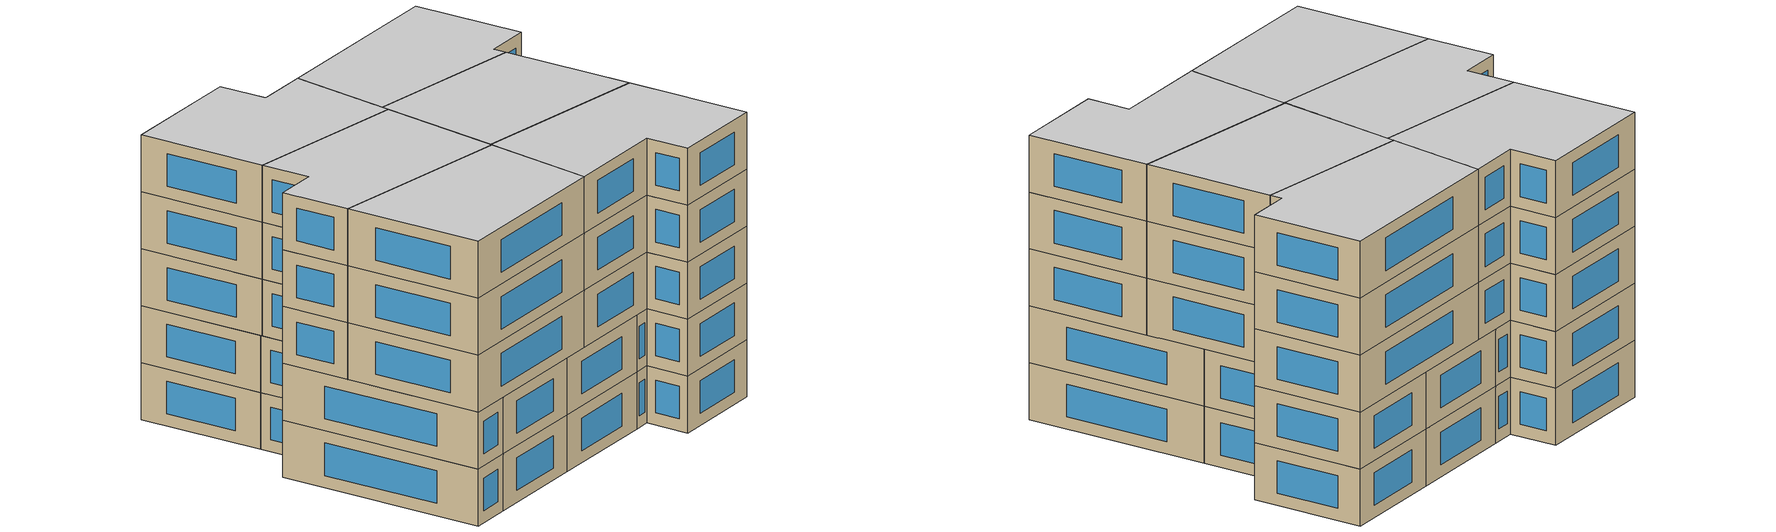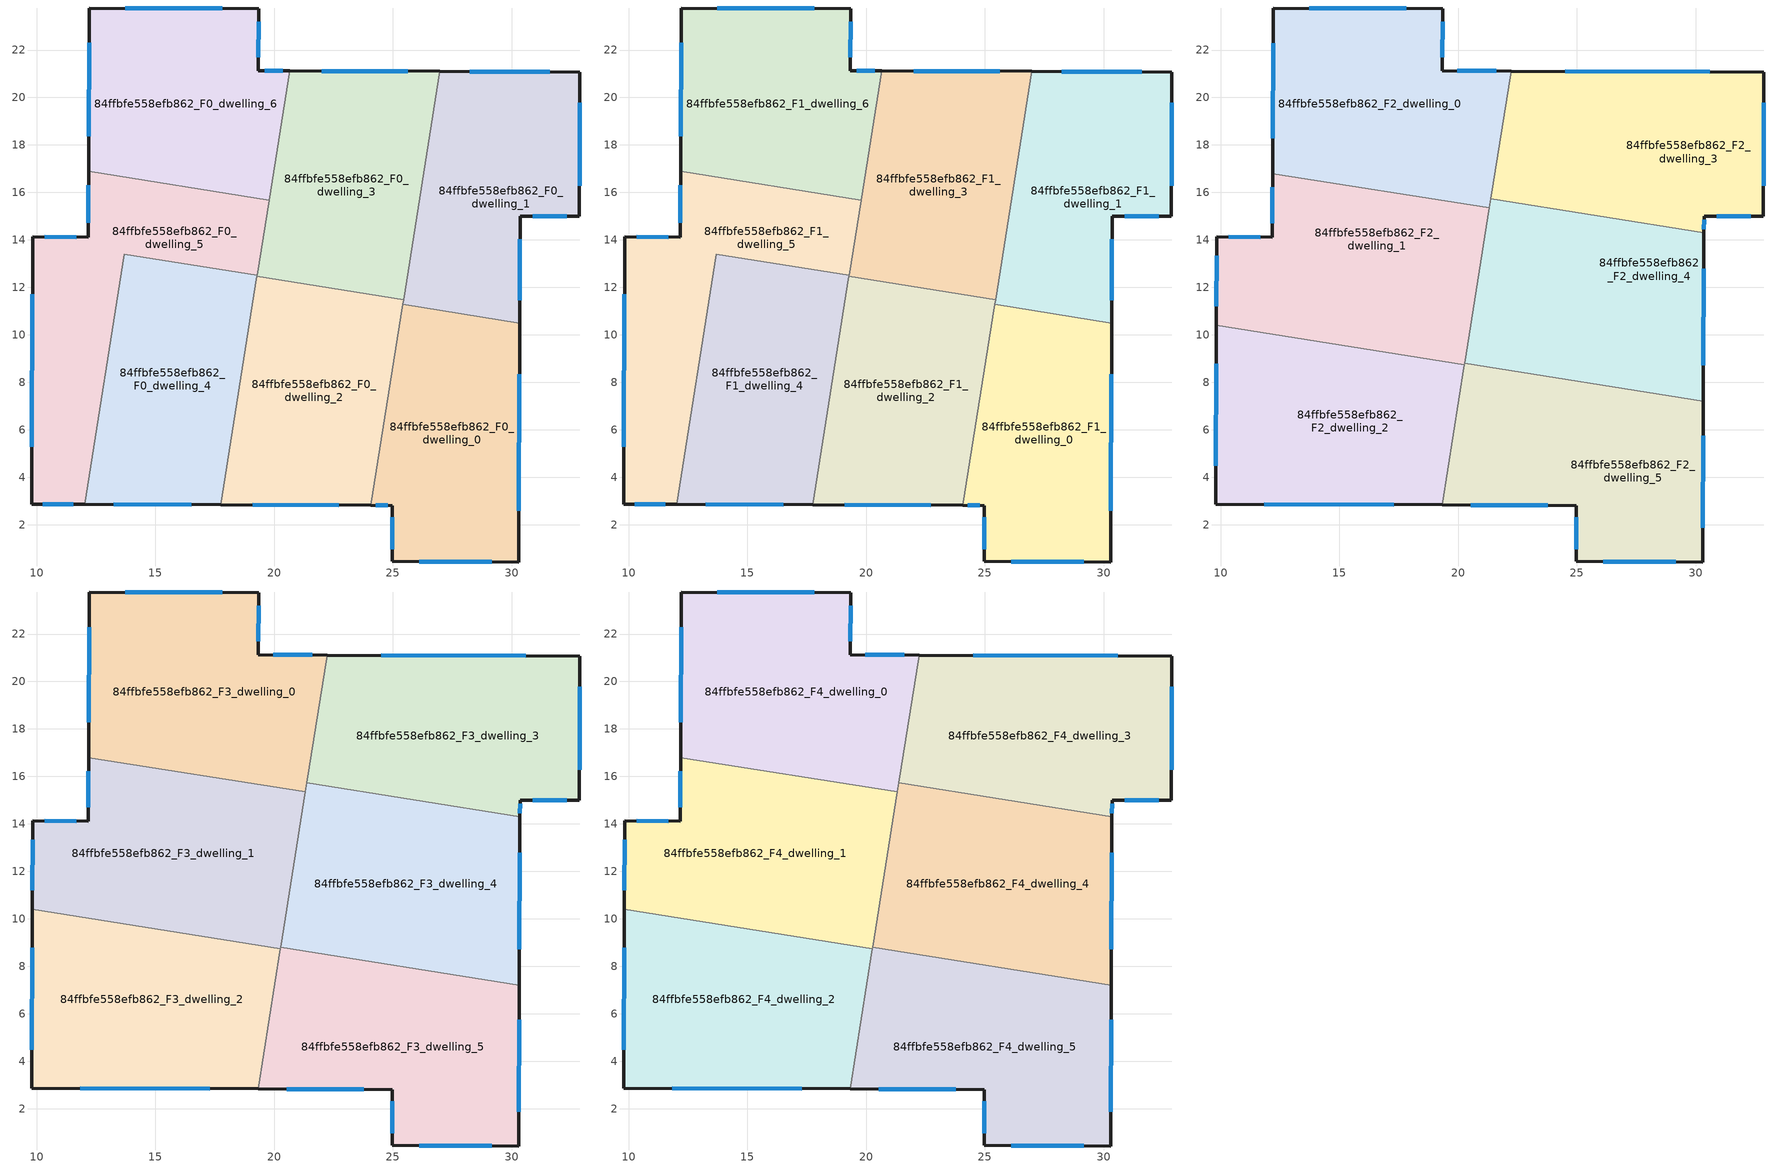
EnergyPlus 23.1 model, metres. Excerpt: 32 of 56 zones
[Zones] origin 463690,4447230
84ffbfe558efb862_F0_dwelling_0
 floor ground (EU_floor_Construction): 30.34,10.5 30.3,0.44 24.97,0.46 24.98,2.82 24.08,2.82 25.42,11.28 z0
 wall outside (EU_wall_Construction): 24.08,2.82 24.98,2.82 24.97,0.46 30.3,0.44 30.34,10.5 z0:3
 wall to 84ffbfe558efb862_F0_dwelling_1 (EU_wall_Construction): 30.34,10.5 25.42,11.28 z0:3
 wall to 84ffbfe558efb862_F0_dwelling_2 (EU_wall_Construction): 25.42,11.28 24.08,2.82 z0:3
 window (EU_Window_Construction): 24.98,2.31 24.97,0.97 / 24.27,2.82 24.79,2.82 / 30.31,2.59 30.33,8.35 / 26.11,0.46 29.16,0.44 z0.64:2.36
84ffbfe558efb862_F0_dwelling_1
 floor ground (EU_floor_Construction): 32.88,21.07 32.86,14.99 30.35,15 30.34,10.5 25.42,11.28 26.98,21.09 z0
 wall outside (EU_wall_Construction): 30.34,10.5 30.35,15 32.86,14.99 32.88,21.07 26.98,21.09 z0:3
 wall to 84ffbfe558efb862_F0_dwelling_3 (EU_wall_Construction): 26.98,21.09 25.45,11.48 z0:3
 wall to 84ffbfe558efb862_F0_dwelling_2 (EU_wall_Construction): 25.45,11.48 25.42,11.28 z0:3
 window (EU_Window_Construction): 31.61,21.08 28.25,21.09 / 32.86,16.29 32.87,19.77 / 30.89,15 32.32,14.99 / 30.34,11.47 30.35,14.04 z0.64:2.36
84ffbfe558efb862_F0_dwelling_2
 floor ground (EU_floor_Construction): 25.45,11.48 24.08,2.82 17.74,2.85 19.27,12.46 z0
 wall outside (EU_wall_Construction): 17.74,2.85 24.08,2.82 z0:3
 wall to 84ffbfe558efb862_F0_dwelling_3 (EU_wall_Construction): 25.45,11.48 19.27,12.46 z0:3
 wall to 84ffbfe558efb862_F0_dwelling_4 (EU_wall_Construction): 19.27,12.46 17.74,2.85 z0:3
 window (EU_Window_Construction): 19.1,2.84 22.72,2.83 z0.64:2.36
84ffbfe558efb862_F0_dwelling_3
 floor ground (EU_floor_Construction): 26.98,21.09 25.45,11.48 19.27,12.46 20.65,21.12 z0
 wall outside (EU_wall_Construction): 26.98,21.09 20.65,21.12 z0:3
 wall to 84ffbfe558efb862_F0_dwelling_6 (EU_wall_Construction): 20.65,21.12 19.79,15.68 z0:3
 wall to 84ffbfe558efb862_F0_dwelling_5 (EU_wall_Construction): 19.79,15.68 19.28,12.51 z0:3
 wall to 84ffbfe558efb862_F0_dwelling_4 (EU_wall_Construction): 19.28,12.51 19.27,12.46 z0:3
 window (EU_Window_Construction): 25.63,21.1 22.01,21.12 z0.64:2.36
84ffbfe558efb862_F0_dwelling_4
 floor ground (EU_floor_Construction): 19.28,12.51 17.74,2.85 12.02,2.87 13.69,13.4 z0
 wall outside (EU_wall_Construction): 12.02,2.87 17.74,2.85 z0:3
 wall to 84ffbfe558efb862_F0_dwelling_5 (EU_wall_Construction): 19.28,12.51 13.69,13.4 12.02,2.87 z0:3
 window (EU_Window_Construction): 13.24,2.87 16.52,2.85 z0.64:2.36
84ffbfe558efb862_F0_dwelling_5
 floor ground (EU_floor_Construction): 19.79,15.68 19.28,12.51 13.69,13.4 12.02,2.87 9.78,2.88 9.83,14.13 12.17,14.12 12.18,16.89 z0
 wall outside (EU_wall_Construction): 12.18,16.89 12.17,14.12 9.83,14.13 9.78,2.88 12.02,2.87 z0:3
 wall to 84ffbfe558efb862_F0_dwelling_6 (EU_wall_Construction): 19.79,15.68 12.18,16.89 z0:3
 window (EU_Window_Construction): 10.26,2.88 11.54,2.87 / 9.82,11.72 9.79,5.29 / 11.67,14.13 10.33,14.13 / 12.18,16.3 12.17,14.72 z0.64:2.36
84ffbfe558efb862_F0_dwelling_6
 floor ground (EU_floor_Construction): 19.34,23.75 19.33,21.13 20.65,21.12 19.79,15.68 12.18,16.89 12.21,23.77 z0
 wall outside (EU_wall_Construction): 20.65,21.12 19.33,21.13 19.34,23.75 12.21,23.77 12.18,16.89 z0:3
 window (EU_Window_Construction): 19.33,21.69 19.34,23.18 / 20.37,21.12 19.61,21.12 / 12.2,22.3 12.19,18.36 / 17.82,23.75 13.74,23.76 z0.64:2.36
84ffbfe558efb862_F1_dwelling_0
 floor to 84ffbfe558efb862_F0_dwelling_0 (EU_floor_Construction): 30.34,10.5 30.3,0.44 24.97,0.46 24.98,2.82 24.08,2.82 25.42,11.28 z3
 wall outside (EU_wall_Construction): 24.08,2.82 24.98,2.82 24.97,0.46 30.3,0.44 30.34,10.5 z3:6
 wall to 84ffbfe558efb862_F1_dwelling_1 (EU_wall_Construction): 30.34,10.5 25.42,11.28 z3:6
 wall to 84ffbfe558efb862_F1_dwelling_2 (EU_wall_Construction): 25.42,11.28 24.08,2.82 z3:6
 window (EU_Window_Construction): 24.98,2.31 24.97,0.97 / 24.27,2.82 24.79,2.82 / 30.31,2.59 30.33,8.35 / 26.11,0.46 29.16,0.44 z3.64:5.36
84ffbfe558efb862_F1_dwelling_1
 floor to 84ffbfe558efb862_F0_dwelling_1 (EU_floor_Construction): 32.88,21.07 32.86,14.99 30.35,15 30.34,10.5 25.42,11.28 26.98,21.09 z3
 wall outside (EU_wall_Construction): 30.34,10.5 30.35,15 32.86,14.99 32.88,21.07 26.98,21.09 z3:6
 wall to 84ffbfe558efb862_F1_dwelling_3 (EU_wall_Construction): 26.98,21.09 25.45,11.48 z3:6
 wall to 84ffbfe558efb862_F1_dwelling_2 (EU_wall_Construction): 25.45,11.48 25.42,11.28 z3:6
 window (EU_Window_Construction): 31.61,21.08 28.25,21.09 / 32.86,16.29 32.87,19.77 / 30.89,15 32.32,14.99 / 30.34,11.47 30.35,14.04 z3.64:5.36
84ffbfe558efb862_F1_dwelling_2
 floor to 84ffbfe558efb862_F0_dwelling_2 (EU_floor_Construction): 25.45,11.48 24.08,2.82 17.74,2.85 19.27,12.46 z3
 wall outside (EU_wall_Construction): 17.74,2.85 24.08,2.82 z3:6
 wall to 84ffbfe558efb862_F1_dwelling_3 (EU_wall_Construction): 25.45,11.48 19.27,12.46 z3:6
 wall to 84ffbfe558efb862_F1_dwelling_4 (EU_wall_Construction): 19.27,12.46 17.74,2.85 z3:6
 window (EU_Window_Construction): 19.1,2.84 22.72,2.83 z3.64:5.36
84ffbfe558efb862_F1_dwelling_3
 floor to 84ffbfe558efb862_F0_dwelling_3 (EU_floor_Construction): 26.98,21.09 25.45,11.48 19.27,12.46 20.65,21.12 z3
 wall outside (EU_wall_Construction): 26.98,21.09 20.65,21.12 z3:6
 wall to 84ffbfe558efb862_F1_dwelling_6 (EU_wall_Construction): 20.65,21.12 19.79,15.68 z3:6
 wall to 84ffbfe558efb862_F1_dwelling_5 (EU_wall_Construction): 19.79,15.68 19.28,12.51 z3:6
 wall to 84ffbfe558efb862_F1_dwelling_4 (EU_wall_Construction): 19.28,12.51 19.27,12.46 z3:6
 window (EU_Window_Construction): 25.63,21.1 22.01,21.12 z3.64:5.36
84ffbfe558efb862_F1_dwelling_4
 floor to 84ffbfe558efb862_F0_dwelling_4 (EU_floor_Construction): 19.28,12.51 17.74,2.85 12.02,2.87 13.69,13.4 z3
 wall outside (EU_wall_Construction): 12.02,2.87 17.74,2.85 z3:6
 wall to 84ffbfe558efb862_F1_dwelling_5 (EU_wall_Construction): 19.28,12.51 13.69,13.4 12.02,2.87 z3:6
 window (EU_Window_Construction): 13.24,2.87 16.52,2.85 z3.64:5.36
84ffbfe558efb862_F1_dwelling_5
 floor to 84ffbfe558efb862_F0_dwelling_5 (EU_floor_Construction): 19.79,15.68 19.28,12.51 13.69,13.4 12.02,2.87 9.78,2.88 9.83,14.13 12.17,14.12 12.18,16.89 z3
 wall outside (EU_wall_Construction): 12.18,16.89 12.17,14.12 9.83,14.13 9.78,2.88 12.02,2.87 z3:6
 wall to 84ffbfe558efb862_F1_dwelling_6 (EU_wall_Construction): 19.79,15.68 12.18,16.89 z3:6
 window (EU_Window_Construction): 10.26,2.88 11.54,2.87 / 9.82,11.72 9.79,5.29 / 11.67,14.13 10.33,14.13 / 12.18,16.3 12.17,14.72 z3.64:5.36
84ffbfe558efb862_F1_dwelling_6
 floor to 84ffbfe558efb862_F0_dwelling_6 (EU_floor_Construction): 19.34,23.75 19.33,21.13 20.65,21.12 19.79,15.68 12.18,16.89 12.21,23.77 z3
 wall outside (EU_wall_Construction): 20.65,21.12 19.33,21.13 19.34,23.75 12.21,23.77 12.18,16.89 z3:6
 window (EU_Window_Construction): 19.33,21.69 19.34,23.18 / 20.37,21.12 19.61,21.12 / 12.2,22.3 12.19,18.36 / 17.82,23.75 13.74,23.76 z3.64:5.36
84ffbfe558efb862_F2_dwelling_0
 floor to 84ffbfe558efb862_F1_dwelling_6 (EU_floor_Construction): 19.34,23.75 19.33,21.13 20.65,21.12 19.79,15.68 12.18,16.89 12.21,23.77 z6
 floor to 84ffbfe558efb862_F1_dwelling_5 (EU_floor_Construction): 19.79,15.68 19.77,15.59 12.18,16.8 12.18,16.89 z6
 floor to 84ffbfe558efb862_F1_dwelling_3 (EU_floor_Construction): 22.23,21.11 21.32,15.35 19.77,15.59 20.65,21.12 z6
 wall outside (EU_wall_Construction): 22.23,21.11 19.33,21.13 19.34,23.75 12.21,23.77 12.18,16.8 z6:9
 wall to 84ffbfe558efb862_F2_dwelling_3 (EU_wall_Construction): 21.38,15.74 22.23,21.11 z6:9
 wall to 84ffbfe558efb862_F2_dwelling_1 (EU_wall_Construction): 12.18,16.8 21.32,15.35 z6:9
 wall to 84ffbfe558efb862_F2_dwelling_4 (EU_wall_Construction): 21.32,15.35 21.38,15.74 z6:9
 window (EU_Window_Construction): 12.2,22.28 12.19,18.29 / 17.82,23.75 13.74,23.76 / 19.33,21.69 19.34,23.18 / 21.61,21.12 19.95,21.12 z6.64:8.36
84ffbfe558efb862_F2_dwelling_1
 floor to 84ffbfe558efb862_F1_dwelling_5 (EU_floor_Construction): 19.77,15.59 19.28,12.51 13.69,13.4 13.13,9.88 9.82,10.41 9.83,14.13 12.17,14.12 12.18,16.8 z6
 floor to 84ffbfe558efb862_F1_dwelling_4 (EU_floor_Construction): 19.28,12.51 18.72,8.99 13.13,9.88 13.69,13.4 z6
 floor to 84ffbfe558efb862_F1_dwelling_2 (EU_floor_Construction): 20.82,12.22 20.27,8.74 18.72,8.99 19.27,12.46 z6
 floor to 84ffbfe558efb862_F1_dwelling_3 (EU_floor_Construction): 21.32,15.35 20.82,12.22 19.27,12.46 19.77,15.59 z6
 wall outside (EU_wall_Construction): 12.18,16.8 12.17,14.12 9.83,14.13 9.82,10.41 z6:9
 wall to 84ffbfe558efb862_F2_dwelling_2 (EU_wall_Construction): 9.82,10.41 20.27,8.74 z6:9
 wall to 84ffbfe558efb862_F2_dwelling_4 (EU_wall_Construction): 20.28,8.81 21.32,15.35 z6:9
 wall to 84ffbfe558efb862_F2_dwelling_5 (EU_wall_Construction): 20.27,8.74 20.28,8.81 z6:9
 window (EU_Window_Construction): 11.67,14.13 10.33,14.13 / 12.18,16.23 12.17,14.7 / 9.83,13.34 9.82,11.2 z6.64:8.36
84ffbfe558efb862_F2_dwelling_2
 floor to 84ffbfe558efb862_F1_dwelling_4 (EU_floor_Construction): 18.72,8.99 17.74,2.85 12.02,2.87 13.13,9.88 z6
 floor to 84ffbfe558efb862_F1_dwelling_5 (EU_floor_Construction): 13.13,9.88 12.02,2.87 9.78,2.88 9.82,10.41 z6
 floor to 84ffbfe558efb862_F1_dwelling_2 (EU_floor_Construction): 20.27,8.74 19.33,2.84 17.74,2.85 18.72,8.99 z6
 wall outside (EU_wall_Construction): 9.82,10.41 9.78,2.88 19.33,2.84 z6:9
 wall to 84ffbfe558efb862_F2_dwelling_5 (EU_wall_Construction): 19.33,2.84 20.27,8.74 z6:9
 window (EU_Window_Construction): 11.83,2.87 17.28,2.85 / 9.81,8.79 9.79,4.49 z6.64:8.36
84ffbfe558efb862_F2_dwelling_3
 floor to 84ffbfe558efb862_F1_dwelling_1 (EU_floor_Construction): 32.88,21.07 32.86,14.99 30.35,15 30.35,14.31 26.01,15 26.98,21.09 z6
 floor to 84ffbfe558efb862_F1_dwelling_3 (EU_floor_Construction): 26.98,21.09 26.01,15 21.38,15.74 22.23,21.11 z6
 wall outside (EU_wall_Construction): 30.35,14.31 30.35,15 32.86,14.99 32.88,21.07 22.23,21.11 z6:9
 wall to 84ffbfe558efb862_F2_dwelling_4 (EU_wall_Construction): 21.38,15.74 30.35,14.31 z6:9
 window (EU_Window_Construction): 30.6,21.08 24.51,21.11 / 32.86,16.29 32.87,19.77 / 30.89,15 32.32,14.99 / 30.35,14.46 30.35,14.85 z6.64:8.36
84ffbfe558efb862_F2_dwelling_4
 floor to 84ffbfe558efb862_F1_dwelling_2 (EU_floor_Construction): 25.45,11.48 24.91,8.07 20.28,8.81 20.82,12.22 z6
 floor to 84ffbfe558efb862_F1_dwelling_0 (EU_floor_Construction): 30.34,10.5 30.33,7.21 24.91,8.07 25.42,11.28 z6
 floor to 84ffbfe558efb862_F1_dwelling_1 (EU_floor_Construction): 30.35,14.31 30.34,10.5 25.42,11.28 26.01,15 z6
 floor to 84ffbfe558efb862_F1_dwelling_3 (EU_floor_Construction): 26.01,15 25.45,11.48 20.82,12.22 21.38,15.74 z6
 wall outside (EU_wall_Construction): 30.33,7.21 30.35,14.31 z6:9
 wall to 84ffbfe558efb862_F2_dwelling_5 (EU_wall_Construction): 20.28,8.81 30.33,7.21 z6:9
 window (EU_Window_Construction): 30.33,8.73 30.35,12.79 z6.64:8.36
84ffbfe558efb862_F2_dwelling_5
 floor to 84ffbfe558efb862_F1_dwelling_0 (EU_floor_Construction): 30.33,7.21 30.3,0.44 24.97,0.46 24.98,2.82 24.08,2.82 24.91,8.07 z6
 floor to 84ffbfe558efb862_F1_dwelling_2 (EU_floor_Construction): 24.91,8.07 24.08,2.82 19.33,2.84 20.28,8.81 z6
 wall outside (EU_wall_Construction): 19.33,2.84 24.98,2.82 24.97,0.46 30.3,0.44 30.33,7.21 z6:9
 window (EU_Window_Construction): 20.54,2.84 23.77,2.82 / 30.31,1.89 30.32,5.76 / 26.11,0.46 29.16,0.44 / 24.98,2.31 24.97,0.97 z6.64:8.36
84ffbfe558efb862_F3_dwelling_0
 floor to 84ffbfe558efb862_F2_dwelling_0 (EU_floor_Construction): 22.23,21.11 21.32,15.35 12.18,16.8 12.21,23.77 19.34,23.75 19.33,21.13 z9
 wall outside (EU_wall_Construction): 22.23,21.11 19.33,21.13 19.34,23.75 12.21,23.77 12.18,16.8 z9:12
 wall to 84ffbfe558efb862_F3_dwelling_3 (EU_wall_Construction): 21.38,15.74 22.23,21.11 z9:12
 wall to 84ffbfe558efb862_F3_dwelling_1 (EU_wall_Construction): 12.18,16.8 21.32,15.35 z9:12
 wall to 84ffbfe558efb862_F3_dwelling_4 (EU_wall_Construction): 21.32,15.35 21.38,15.74 z9:12
 window (EU_Window_Construction): 12.2,22.28 12.19,18.29 / 17.82,23.75 13.74,23.76 / 19.33,21.69 19.34,23.18 / 21.61,21.12 19.95,21.12 z9.64:11.36
84ffbfe558efb862_F3_dwelling_1
 floor to 84ffbfe558efb862_F2_dwelling_1 (EU_floor_Construction): 21.32,15.35 20.27,8.74 9.82,10.41 9.83,14.13 12.17,14.12 12.18,16.8 z9
 wall outside (EU_wall_Construction): 12.18,16.8 12.17,14.12 9.83,14.13 9.82,10.41 z9:12
 wall to 84ffbfe558efb862_F3_dwelling_2 (EU_wall_Construction): 9.82,10.41 20.27,8.74 z9:12
 wall to 84ffbfe558efb862_F3_dwelling_4 (EU_wall_Construction): 20.28,8.81 21.32,15.35 z9:12
 wall to 84ffbfe558efb862_F3_dwelling_5 (EU_wall_Construction): 20.27,8.74 20.28,8.81 z9:12
 window (EU_Window_Construction): 11.67,14.13 10.33,14.13 / 12.18,16.23 12.17,14.7 / 9.83,13.34 9.82,11.2 z9.64:11.36
84ffbfe558efb862_F3_dwelling_2
 floor to 84ffbfe558efb862_F2_dwelling_2 (EU_floor_Construction): 20.27,8.74 19.33,2.84 9.78,2.88 9.82,10.41 z9
 wall outside (EU_wall_Construction): 9.82,10.41 9.78,2.88 19.33,2.84 z9:12
 wall to 84ffbfe558efb862_F3_dwelling_5 (EU_wall_Construction): 19.33,2.84 20.27,8.74 z9:12
 window (EU_Window_Construction): 11.83,2.87 17.28,2.85 / 9.81,8.79 9.79,4.49 z9.64:11.36
84ffbfe558efb862_F3_dwelling_3
 floor to 84ffbfe558efb862_F2_dwelling_3 (EU_floor_Construction): 32.88,21.07 32.86,14.99 30.35,15 30.35,14.31 21.38,15.74 22.23,21.11 z9
 wall outside (EU_wall_Construction): 30.35,14.31 30.35,15 32.86,14.99 32.88,21.07 22.23,21.11 z9:12
 wall to 84ffbfe558efb862_F3_dwelling_4 (EU_wall_Construction): 21.38,15.74 30.35,14.31 z9:12
 window (EU_Window_Construction): 30.6,21.08 24.51,21.11 / 32.86,16.29 32.87,19.77 / 30.89,15 32.32,14.99 / 30.35,14.46 30.35,14.85 z9.64:11.36
84ffbfe558efb862_F3_dwelling_4
 floor to 84ffbfe558efb862_F2_dwelling_4 (EU_floor_Construction): 30.35,14.31 30.33,7.21 20.28,8.81 21.38,15.74 z9
 wall outside (EU_wall_Construction): 30.33,7.21 30.35,14.31 z9:12
 wall to 84ffbfe558efb862_F3_dwelling_5 (EU_wall_Construction): 20.28,8.81 30.33,7.21 z9:12
 window (EU_Window_Construction): 30.33,8.73 30.35,12.79 z9.64:11.36
84ffbfe558efb862_F3_dwelling_5
 floor to 84ffbfe558efb862_F2_dwelling_5 (EU_floor_Construction): 30.33,7.21 30.3,0.44 24.97,0.46 24.98,2.82 19.33,2.84 20.28,8.81 z9
 wall outside (EU_wall_Construction): 19.33,2.84 24.98,2.82 24.97,0.46 30.3,0.44 30.33,7.21 z9:12
 window (EU_Window_Construction): 20.54,2.84 23.77,2.82 / 30.31,1.89 30.32,5.76 / 26.11,0.46 29.16,0.44 / 24.98,2.31 24.97,0.97 z9.64:11.36
84ffbfe558efb862_F4_dwelling_0
 floor to 84ffbfe558efb862_F3_dwelling_0 (EU_floor_Construction): 22.23,21.11 21.32,15.35 12.18,16.8 12.21,23.77 19.34,23.75 19.33,21.13 z12
 wall outside (EU_wall_Construction): 22.23,21.11 19.33,21.13 19.34,23.75 12.21,23.77 12.18,16.8 z12:15
 wall to 84ffbfe558efb862_F4_dwelling_3 (EU_wall_Construction): 21.38,15.74 22.23,21.11 z12:15
 wall to 84ffbfe558efb862_F4_dwelling_1 (EU_wall_Construction): 12.18,16.8 21.32,15.35 z12:15
 wall to 84ffbfe558efb862_F4_dwelling_4 (EU_wall_Construction): 21.32,15.35 21.38,15.74 z12:15
 window (EU_Window_Construction): 12.2,22.28 12.19,18.29 / 17.82,23.75 13.74,23.76 / 19.33,21.69 19.34,23.18 / 21.61,21.12 19.95,21.12 z12.64:14.36
 ceiling to 84ffbfe558efb862_F5_dwelling_0 (EU_floor_Construction): 21.32,15.35 22.23,21.11 19.33,21.13 19.34,23.75 12.21,23.77 12.18,16.8 z15
84ffbfe558efb862_F4_dwelling_1
 floor to 84ffbfe558efb862_F3_dwelling_1 (EU_floor_Construction): 21.32,15.35 20.27,8.74 9.82,10.41 9.83,14.13 12.17,14.12 12.18,16.8 z12
 wall outside (EU_wall_Construction): 12.18,16.8 12.17,14.12 9.83,14.13 9.82,10.41 z12:15
 wall to 84ffbfe558efb862_F4_dwelling_2 (EU_wall_Construction): 9.82,10.41 20.27,8.74 z12:15
 wall to 84ffbfe558efb862_F4_dwelling_4 (EU_wall_Construction): 20.28,8.81 21.32,15.35 z12:15
 wall to 84ffbfe558efb862_F4_dwelling_5 (EU_wall_Construction): 20.27,8.74 20.28,8.81 z12:15
 window (EU_Window_Construction): 11.67,14.13 10.33,14.13 / 12.18,16.23 12.17,14.7 / 9.83,13.34 9.82,11.2 z12.64:14.36
 ceiling to 84ffbfe558efb862_F5_dwelling_1 (EU_floor_Construction): 20.27,8.74 21.32,15.35 12.18,16.8 12.17,14.12 9.83,14.13 9.82,10.41 z15
84ffbfe558efb862_F4_dwelling_2
 floor to 84ffbfe558efb862_F3_dwelling_2 (EU_floor_Construction): 20.27,8.74 19.33,2.84 9.78,2.88 9.82,10.41 z12
 wall outside (EU_wall_Construction): 9.82,10.41 9.78,2.88 19.33,2.84 z12:15
 wall to 84ffbfe558efb862_F4_dwelling_5 (EU_wall_Construction): 19.33,2.84 20.27,8.74 z12:15
 window (EU_Window_Construction): 11.83,2.87 17.28,2.85 / 9.81,8.79 9.79,4.49 z12.64:14.36
 ceiling to 84ffbfe558efb862_F5_dwelling_2 (EU_floor_Construction): 19.33,2.84 20.27,8.74 9.82,10.41 9.78,2.88 z15
84ffbfe558efb862_F4_dwelling_3
 floor to 84ffbfe558efb862_F3_dwelling_3 (EU_floor_Construction): 32.88,21.07 32.86,14.99 30.35,15 30.35,14.31 21.38,15.74 22.23,21.11 z12
 wall outside (EU_wall_Construction): 30.35,14.31 30.35,15 32.86,14.99 32.88,21.07 22.23,21.11 z12:15
 wall to 84ffbfe558efb862_F4_dwelling_4 (EU_wall_Construction): 21.38,15.74 30.35,14.31 z12:15
 window (EU_Window_Construction): 30.6,21.08 24.51,21.11 / 32.86,16.29 32.87,19.77 / 30.89,15 32.32,14.99 / 30.35,14.46 30.35,14.85 z12.64:14.36
 ceiling to 84ffbfe558efb862_F5_dwelling_3 (EU_floor_Construction): 32.86,14.99 32.88,21.07 22.23,21.11 21.38,15.74 30.35,14.31 30.35,15 z15
84ffbfe558efb862_F4_dwelling_4
 floor to 84ffbfe558efb862_F3_dwelling_4 (EU_floor_Construction): 30.35,14.31 30.33,7.21 20.28,8.81 21.38,15.74 z12
 wall outside (EU_wall_Construction): 30.33,7.21 30.35,14.31 z12:15
 wall to 84ffbfe558efb862_F4_dwelling_5 (EU_wall_Construction): 20.28,8.81 30.33,7.21 z12:15
 window (EU_Window_Construction): 30.33,8.73 30.35,12.79 z12.64:14.36
 ceiling to 84ffbfe558efb862_F5_dwelling_4 (EU_floor_Construction): 30.33,7.21 30.35,14.31 21.38,15.74 20.28,8.81 z15
84ffbfe558efb862_F4_dwelling_5
 floor to 84ffbfe558efb862_F3_dwelling_5 (EU_floor_Construction): 30.33,7.21 30.3,0.44 24.97,0.46 24.98,2.82 19.33,2.84 20.28,8.81 z12
 wall outside (EU_wall_Construction): 19.33,2.84 24.98,2.82 24.97,0.46 30.3,0.44 30.33,7.21 z12:15
 window (EU_Window_Construction): 20.54,2.84 23.77,2.82 / 30.31,1.89 30.32,5.76 / 26.11,0.46 29.16,0.44 / 24.98,2.31 24.97,0.97 z12.64:14.36
 ceiling to 84ffbfe558efb862_F5_dwelling_5 (EU_floor_Construction): 30.3,0.44 30.33,7.21 20.28,8.81 19.33,2.84 24.98,2.82 24.97,0.46 z15
[Building]
EU S2 Campaign: North Axis=0; Terrain=City; Solar Distribution=FullExterior
[Site:Location]
Yerevan-Zvartnots.Intl.AP: Latitude=40.15; Longitude=44.383; Time Zone=4; Elevation=854
[SizingPeriod:WeatherFileDays]
AnnualSizingPeriod: Begin Month=1; Begin Day of Month=1; End Month=12; End Day of Month=31; Day of Week for Start Day=Monday; Use Weather File Daylight Saving Period=No; Use Weather File Rain and Snow Indicators=No
[MATERIAL]
EU_InternalMass_Material: Roughness=MediumRough; Thickness=0.1; Conductivity=1; Density=1800; Specific Heat=900; Thermal Absorptance=0.9; Solar Absorptance=0.7; Visible Absorptance=0.7
[MATERIAL:NOMASS] Roughness=MediumRough; Thermal Absorptance=0.9; Solar Absorptance=0.7; Visible Absorptance=0.7
Name | Thermal Resistance
EU_wall_NoMass | 1.05043
EU_floor_NoMass | 0.478065
[WINDOWMATERIAL:SIMPLEGLAZINGSYSTEM]
EU_Window_SimpleGlazing: UFactor=2.5566; Solar Heat Gain Coefficient=0.75; Visible Transmittance=0.75
[CONSTRUCTION]
EU_wall_Construction: EU_wall_NoMass
EU_floor_Construction: EU_floor_NoMass
EU_Window_Construction: EU_Window_SimpleGlazing
EU_InternalMass_Construction: EU_InternalMass_Material
[ZONE] Type=1; Multiplier=1; Ceiling Height=autocalculate; Floor Area=autocalculate; Part of Total Floor Area=Yes
Name | Volume
84ffbfe558efb862_F0_dwelling_0; 84ffbfe558efb862_F1_dwelling_0 | 173.661
84ffbfe558efb862_F2_dwelling_0; 84ffbfe558efb862_F3_dwelling_0; 84ffbfe558efb862_F4_dwelling_0 | 202.599
84ffbfe558efb862_F0_dwelling_1; 84ffbfe558efb862_F1_dwelling_1 | 173.649
84ffbfe558efb862_F2_dwelling_1; 84ffbfe558efb862_F3_dwelling_1; 84ffbfe558efb862_F4_dwelling_1 | 202.623
84ffbfe558efb862_F0_dwelling_2; 84ffbfe558efb862_F1_dwelling_2; 84ffbfe558efb862_F0_dwelling_3; 84ffbfe558efb862_F1_dwelling_3 | 173.673
84ffbfe558efb862_F2_dwelling_2; 84ffbfe558efb862_F3_dwelling_2; 84ffbfe558efb862_F4_dwelling_2 | 202.603
84ffbfe558efb862_F2_dwelling_3; 84ffbfe558efb862_F3_dwelling_3; 84ffbfe558efb862_F4_dwelling_3 | 202.6
84ffbfe558efb862_F0_dwelling_4; 84ffbfe558efb862_F1_dwelling_4 | 173.645
84ffbfe558efb862_F2_dwelling_4; 84ffbfe558efb862_F3_dwelling_4; 84ffbfe558efb862_F4_dwelling_4 | 202.606
84ffbfe558efb862_F0_dwelling_5; 84ffbfe558efb862_F1_dwelling_5 | 173.665
84ffbfe558efb862_F2_dwelling_5; 84ffbfe558efb862_F3_dwelling_5; 84ffbfe558efb862_F4_dwelling_5 | 202.607
84ffbfe558efb862_F0_dwelling_6; 84ffbfe558efb862_F1_dwelling_6 | 173.671
[INTERNALMASS] Construction=EU_InternalMass_Construction
Name | Zone or ZoneList | Surface Area
84ffbfe558efb862_F0_dwelling_0_EU_InternalMass | 84ffbfe558efb862_F0_dwelling_0 | 57.8865
84ffbfe558efb862_F0_dwelling_1_EU_InternalMass | 84ffbfe558efb862_F0_dwelling_1 | 57.8843
84ffbfe558efb862_F0_dwelling_2_EU_InternalMass | 84ffbfe558efb862_F0_dwelling_2 | 57.891
84ffbfe558efb862_F0_dwelling_3_EU_InternalMass | 84ffbfe558efb862_F0_dwelling_3 | 57.891
84ffbfe558efb862_F0_dwelling_4_EU_InternalMass | 84ffbfe558efb862_F0_dwelling_4 | 57.881
84ffbfe558efb862_F0_dwelling_5_EU_InternalMass | 84ffbfe558efb862_F0_dwelling_5 | 57.8887
84ffbfe558efb862_F0_dwelling_6_EU_InternalMass | 84ffbfe558efb862_F0_dwelling_6 | 57.8905
84ffbfe558efb862_F1_dwelling_0_EU_InternalMass | 84ffbfe558efb862_F1_dwelling_0 | 57.8865
84ffbfe558efb862_F1_dwelling_1_EU_InternalMass | 84ffbfe558efb862_F1_dwelling_1 | 57.8843
84ffbfe558efb862_F1_dwelling_2_EU_InternalMass | 84ffbfe558efb862_F1_dwelling_2 | 57.891
84ffbfe558efb862_F1_dwelling_3_EU_InternalMass | 84ffbfe558efb862_F1_dwelling_3 | 57.891
84ffbfe558efb862_F1_dwelling_4_EU_InternalMass | 84ffbfe558efb862_F1_dwelling_4 | 57.881
84ffbfe558efb862_F1_dwelling_5_EU_InternalMass | 84ffbfe558efb862_F1_dwelling_5 | 57.8887
84ffbfe558efb862_F1_dwelling_6_EU_InternalMass | 84ffbfe558efb862_F1_dwelling_6 | 57.8905
84ffbfe558efb862_F2_dwelling_0_EU_InternalMass | 84ffbfe558efb862_F2_dwelling_0 | 67.5329
84ffbfe558efb862_F2_dwelling_1_EU_InternalMass | 84ffbfe558efb862_F2_dwelling_1 | 67.5411
84ffbfe558efb862_F2_dwelling_2_EU_InternalMass | 84ffbfe558efb862_F2_dwelling_2 | 67.5341
84ffbfe558efb862_F2_dwelling_3_EU_InternalMass | 84ffbfe558efb862_F2_dwelling_3 | 67.5333
84ffbfe558efb862_F2_dwelling_4_EU_InternalMass | 84ffbfe558efb862_F2_dwelling_4 | 67.5352
84ffbfe558efb862_F2_dwelling_5_EU_InternalMass | 84ffbfe558efb862_F2_dwelling_5 | 67.5357
84ffbfe558efb862_F3_dwelling_0_EU_InternalMass | 84ffbfe558efb862_F3_dwelling_0 | 67.5329
84ffbfe558efb862_F3_dwelling_1_EU_InternalMass | 84ffbfe558efb862_F3_dwelling_1 | 67.5411
84ffbfe558efb862_F3_dwelling_2_EU_InternalMass | 84ffbfe558efb862_F3_dwelling_2 | 67.5341
84ffbfe558efb862_F3_dwelling_3_EU_InternalMass | 84ffbfe558efb862_F3_dwelling_3 | 67.5333
84ffbfe558efb862_F3_dwelling_4_EU_InternalMass | 84ffbfe558efb862_F3_dwelling_4 | 67.5352
84ffbfe558efb862_F3_dwelling_5_EU_InternalMass | 84ffbfe558efb862_F3_dwelling_5 | 67.5357
84ffbfe558efb862_F4_dwelling_0_EU_InternalMass | 84ffbfe558efb862_F4_dwelling_0 | 67.5329
84ffbfe558efb862_F4_dwelling_1_EU_InternalMass | 84ffbfe558efb862_F4_dwelling_1 | 67.5411
84ffbfe558efb862_F4_dwelling_2_EU_InternalMass | 84ffbfe558efb862_F4_dwelling_2 | 67.5341
84ffbfe558efb862_F4_dwelling_3_EU_InternalMass | 84ffbfe558efb862_F4_dwelling_3 | 67.5333
84ffbfe558efb862_F4_dwelling_4_EU_InternalMass | 84ffbfe558efb862_F4_dwelling_4 | 67.5352
84ffbfe558efb862_F4_dwelling_5_EU_InternalMass | 84ffbfe558efb862_F4_dwelling_5 | 67.5357
[OTHEREQUIPMENT] Fuel Type=Electricity; Design Level Calculation Method=Watts/Area; Power per Zone Floor Area=1; Fraction Latent=0; Fraction Radiant=0; Fraction Lost=0; Carbon Dioxide Generation Rate=0; EndUse Subcategory=EU_Step8_InternalGains
Name | Zone or ZoneList or Space or SpaceList | Schedule
EU_Step8_InternalGain_84ffbfe558efb862_F0_dwelling_0_f000 | 84ffbfe558efb862_F0_dwelling_0 | EU_Step8_GainSchedule_84ffbfe558efb862_F0_dwelling_0_f000
EU_Step8_InternalGain_84ffbfe558efb862_F0_dwelling_1_f000 | 84ffbfe558efb862_F0_dwelling_1 | EU_Step8_GainSchedule_84ffbfe558efb862_F0_dwelling_1_f000
EU_Step8_InternalGain_84ffbfe558efb862_F0_dwelling_2_f000 | 84ffbfe558efb862_F0_dwelling_2 | EU_Step8_GainSchedule_84ffbfe558efb862_F0_dwelling_2_f000
EU_Step8_InternalGain_84ffbfe558efb862_F0_dwelling_3_f000 | 84ffbfe558efb862_F0_dwelling_3 | EU_Step8_GainSchedule_84ffbfe558efb862_F0_dwelling_3_f000
EU_Step8_InternalGain_84ffbfe558efb862_F0_dwelling_4_f000 | 84ffbfe558efb862_F0_dwelling_4 | EU_Step8_GainSchedule_84ffbfe558efb862_F0_dwelling_4_f000
EU_Step8_InternalGain_84ffbfe558efb862_F0_dwelling_5_f000 | 84ffbfe558efb862_F0_dwelling_5 | EU_Step8_GainSchedule_84ffbfe558efb862_F0_dwelling_5_f000
EU_Step8_InternalGain_84ffbfe558efb862_F0_dwelling_6_f000 | 84ffbfe558efb862_F0_dwelling_6 | EU_Step8_GainSchedule_84ffbfe558efb862_F0_dwelling_6_f000
EU_Step8_InternalGain_84ffbfe558efb862_F1_dwelling_0_f000 | 84ffbfe558efb862_F1_dwelling_0 | EU_Step8_GainSchedule_84ffbfe558efb862_F1_dwelling_0_f000
EU_Step8_InternalGain_84ffbfe558efb862_F1_dwelling_1_f000 | 84ffbfe558efb862_F1_dwelling_1 | EU_Step8_GainSchedule_84ffbfe558efb862_F1_dwelling_1_f000
EU_Step8_InternalGain_84ffbfe558efb862_F1_dwelling_2_f000 | 84ffbfe558efb862_F1_dwelling_2 | EU_Step8_GainSchedule_84ffbfe558efb862_F1_dwelling_2_f000
EU_Step8_InternalGain_84ffbfe558efb862_F1_dwelling_3_f000 | 84ffbfe558efb862_F1_dwelling_3 | EU_Step8_GainSchedule_84ffbfe558efb862_F1_dwelling_3_f000
EU_Step8_InternalGain_84ffbfe558efb862_F1_dwelling_4_f000 | 84ffbfe558efb862_F1_dwelling_4 | EU_Step8_GainSchedule_84ffbfe558efb862_F1_dwelling_4_f000
EU_Step8_InternalGain_84ffbfe558efb862_F1_dwelling_5_f000 | 84ffbfe558efb862_F1_dwelling_5 | EU_Step8_GainSchedule_84ffbfe558efb862_F1_dwelling_5_f000
EU_Step8_InternalGain_84ffbfe558efb862_F1_dwelling_6_f000 | 84ffbfe558efb862_F1_dwelling_6 | EU_Step8_GainSchedule_84ffbfe558efb862_F1_dwelling_6_f000
EU_Step8_InternalGain_84ffbfe558efb862_F2_dwelling_0_f000 | 84ffbfe558efb862_F2_dwelling_0 | EU_Step8_GainSchedule_84ffbfe558efb862_F2_dwelling_0_f000
EU_Step8_InternalGain_84ffbfe558efb862_F2_dwelling_1_f000 | 84ffbfe558efb862_F2_dwelling_1 | EU_Step8_GainSchedule_84ffbfe558efb862_F2_dwelling_1_f000
EU_Step8_InternalGain_84ffbfe558efb862_F2_dwelling_2_f000 | 84ffbfe558efb862_F2_dwelling_2 | EU_Step8_GainSchedule_84ffbfe558efb862_F2_dwelling_2_f000
EU_Step8_InternalGain_84ffbfe558efb862_F2_dwelling_3_f000 | 84ffbfe558efb862_F2_dwelling_3 | EU_Step8_GainSchedule_84ffbfe558efb862_F2_dwelling_3_f000
EU_Step8_InternalGain_84ffbfe558efb862_F2_dwelling_4_f000 | 84ffbfe558efb862_F2_dwelling_4 | EU_Step8_GainSchedule_84ffbfe558efb862_F2_dwelling_4_f000
EU_Step8_InternalGain_84ffbfe558efb862_F2_dwelling_5_f000 | 84ffbfe558efb862_F2_dwelling_5 | EU_Step8_GainSchedule_84ffbfe558efb862_F2_dwelling_5_f000
EU_Step8_InternalGain_84ffbfe558efb862_F3_dwelling_0_f000 | 84ffbfe558efb862_F3_dwelling_0 | EU_Step8_GainSchedule_84ffbfe558efb862_F3_dwelling_0_f000
EU_Step8_InternalGain_84ffbfe558efb862_F3_dwelling_1_f000 | 84ffbfe558efb862_F3_dwelling_1 | EU_Step8_GainSchedule_84ffbfe558efb862_F3_dwelling_1_f000
EU_Step8_InternalGain_84ffbfe558efb862_F3_dwelling_2_f000 | 84ffbfe558efb862_F3_dwelling_2 | EU_Step8_GainSchedule_84ffbfe558efb862_F3_dwelling_2_f000
EU_Step8_InternalGain_84ffbfe558efb862_F3_dwelling_3_f000 | 84ffbfe558efb862_F3_dwelling_3 | EU_Step8_GainSchedule_84ffbfe558efb862_F3_dwelling_3_f000
EU_Step8_InternalGain_84ffbfe558efb862_F3_dwelling_4_f000 | 84ffbfe558efb862_F3_dwelling_4 | EU_Step8_GainSchedule_84ffbfe558efb862_F3_dwelling_4_f000
EU_Step8_InternalGain_84ffbfe558efb862_F3_dwelling_5_f000 | 84ffbfe558efb862_F3_dwelling_5 | EU_Step8_GainSchedule_84ffbfe558efb862_F3_dwelling_5_f000
EU_Step8_InternalGain_84ffbfe558efb862_F4_dwelling_0_f000 | 84ffbfe558efb862_F4_dwelling_0 | EU_Step8_GainSchedule_84ffbfe558efb862_F4_dwelling_0_f000
EU_Step8_InternalGain_84ffbfe558efb862_F4_dwelling_1_f000 | 84ffbfe558efb862_F4_dwelling_1 | EU_Step8_GainSchedule_84ffbfe558efb862_F4_dwelling_1_f000
EU_Step8_InternalGain_84ffbfe558efb862_F4_dwelling_2_f000 | 84ffbfe558efb862_F4_dwelling_2 | EU_Step8_GainSchedule_84ffbfe558efb862_F4_dwelling_2_f000
EU_Step8_InternalGain_84ffbfe558efb862_F4_dwelling_3_f000 | 84ffbfe558efb862_F4_dwelling_3 | EU_Step8_GainSchedule_84ffbfe558efb862_F4_dwelling_3_f000
EU_Step8_InternalGain_84ffbfe558efb862_F4_dwelling_4_f000 | 84ffbfe558efb862_F4_dwelling_4 | EU_Step8_GainSchedule_84ffbfe558efb862_F4_dwelling_4_f000
EU_Step8_InternalGain_84ffbfe558efb862_F4_dwelling_5_f000 | 84ffbfe558efb862_F4_dwelling_5 | EU_Step8_GainSchedule_84ffbfe558efb862_F4_dwelling_5_f000
[ZONEVENTILATION:DESIGNFLOWRATE] Schedule=EU_AlwaysOn; Design Flow Rate Calculation Method=AirChanges/Hour; Air Changes per Hour=0.557805; Ventilation Type=Natural; Fan Pressure Rise=0; Fan Total Efficiency=1; Constant Term Coefficient=1; Temperature Term Coefficient=0; Velocity Term Coefficient=0; Velocity Squared Term Coefficient=0; Minimum Indoor Temperature=-100; Maximum Indoor Temperature=100; Delta Temperature=-100; Minimum Outdoor Temperature=-100; Maximum Outdoor Temperature=100; Maximum Wind Speed=40
Name | Zone or ZoneList or Space or SpaceList
EU_ConstantAir_84ffbfe558efb862_F0_dwelling_0 | 84ffbfe558efb862_F0_dwelling_0
EU_ConstantAir_84ffbfe558efb862_F0_dwelling_1 | 84ffbfe558efb862_F0_dwelling_1
EU_ConstantAir_84ffbfe558efb862_F0_dwelling_2 | 84ffbfe558efb862_F0_dwelling_2
EU_ConstantAir_84ffbfe558efb862_F0_dwelling_3 | 84ffbfe558efb862_F0_dwelling_3
EU_ConstantAir_84ffbfe558efb862_F0_dwelling_4 | 84ffbfe558efb862_F0_dwelling_4
EU_ConstantAir_84ffbfe558efb862_F0_dwelling_5 | 84ffbfe558efb862_F0_dwelling_5
EU_ConstantAir_84ffbfe558efb862_F0_dwelling_6 | 84ffbfe558efb862_F0_dwelling_6
EU_ConstantAir_84ffbfe558efb862_F1_dwelling_0 | 84ffbfe558efb862_F1_dwelling_0
EU_ConstantAir_84ffbfe558efb862_F1_dwelling_1 | 84ffbfe558efb862_F1_dwelling_1
EU_ConstantAir_84ffbfe558efb862_F1_dwelling_2 | 84ffbfe558efb862_F1_dwelling_2
EU_ConstantAir_84ffbfe558efb862_F1_dwelling_3 | 84ffbfe558efb862_F1_dwelling_3
EU_ConstantAir_84ffbfe558efb862_F1_dwelling_4 | 84ffbfe558efb862_F1_dwelling_4
EU_ConstantAir_84ffbfe558efb862_F1_dwelling_5 | 84ffbfe558efb862_F1_dwelling_5
EU_ConstantAir_84ffbfe558efb862_F1_dwelling_6 | 84ffbfe558efb862_F1_dwelling_6
EU_ConstantAir_84ffbfe558efb862_F2_dwelling_0 | 84ffbfe558efb862_F2_dwelling_0
EU_ConstantAir_84ffbfe558efb862_F2_dwelling_1 | 84ffbfe558efb862_F2_dwelling_1
EU_ConstantAir_84ffbfe558efb862_F2_dwelling_2 | 84ffbfe558efb862_F2_dwelling_2
EU_ConstantAir_84ffbfe558efb862_F2_dwelling_3 | 84ffbfe558efb862_F2_dwelling_3
EU_ConstantAir_84ffbfe558efb862_F2_dwelling_4 | 84ffbfe558efb862_F2_dwelling_4
EU_ConstantAir_84ffbfe558efb862_F2_dwelling_5 | 84ffbfe558efb862_F2_dwelling_5
EU_ConstantAir_84ffbfe558efb862_F3_dwelling_0 | 84ffbfe558efb862_F3_dwelling_0
EU_ConstantAir_84ffbfe558efb862_F3_dwelling_1 | 84ffbfe558efb862_F3_dwelling_1
EU_ConstantAir_84ffbfe558efb862_F3_dwelling_2 | 84ffbfe558efb862_F3_dwelling_2
EU_ConstantAir_84ffbfe558efb862_F3_dwelling_3 | 84ffbfe558efb862_F3_dwelling_3
EU_ConstantAir_84ffbfe558efb862_F3_dwelling_4 | 84ffbfe558efb862_F3_dwelling_4
EU_ConstantAir_84ffbfe558efb862_F3_dwelling_5 | 84ffbfe558efb862_F3_dwelling_5
EU_ConstantAir_84ffbfe558efb862_F4_dwelling_0 | 84ffbfe558efb862_F4_dwelling_0
EU_ConstantAir_84ffbfe558efb862_F4_dwelling_1 | 84ffbfe558efb862_F4_dwelling_1
EU_ConstantAir_84ffbfe558efb862_F4_dwelling_2 | 84ffbfe558efb862_F4_dwelling_2
EU_ConstantAir_84ffbfe558efb862_F4_dwelling_3 | 84ffbfe558efb862_F4_dwelling_3
EU_ConstantAir_84ffbfe558efb862_F4_dwelling_4 | 84ffbfe558efb862_F4_dwelling_4
EU_ConstantAir_84ffbfe558efb862_F4_dwelling_5 | 84ffbfe558efb862_F4_dwelling_5
[HVACTEMPLATE:THERMOSTAT] Constant Heating Setpoint=20; Constant Cooling Setpoint=50
EU_HeatOnly_84ffbfe558efb862_F0_dwelling_0; EU_HeatOnly_84ffbfe558efb862_F0_dwelling_1; EU_HeatOnly_84ffbfe558efb862_F0_dwelling_2; EU_HeatOnly_84ffbfe558efb862_F0_dwelling_3; EU_HeatOnly_84ffbfe558efb862_F0_dwelling_4; EU_HeatOnly_84ffbfe558efb862_F0_dwelling_5; EU_HeatOnly_84ffbfe558efb862_F0_dwelling_6; EU_HeatOnly_84ffbfe558efb862_F1_dwelling_0; EU_HeatOnly_84ffbfe558efb862_F1_dwelling_1; EU_HeatOnly_84ffbfe558efb862_F1_dwelling_2; EU_HeatOnly_84ffbfe558efb862_F1_dwelling_3; EU_HeatOnly_84ffbfe558efb862_F1_dwelling_4; EU_HeatOnly_84ffbfe558efb862_F1_dwelling_5; EU_HeatOnly_84ffbfe558efb862_F1_dwelling_6; EU_HeatOnly_84ffbfe558efb862_F2_dwelling_0; EU_HeatOnly_84ffbfe558efb862_F2_dwelling_1; EU_HeatOnly_84ffbfe558efb862_F2_dwelling_2; EU_HeatOnly_84ffbfe558efb862_F2_dwelling_3; EU_HeatOnly_84ffbfe558efb862_F2_dwelling_4; EU_HeatOnly_84ffbfe558efb862_F2_dwelling_5; EU_HeatOnly_84ffbfe558efb862_F3_dwelling_0; EU_HeatOnly_84ffbfe558efb862_F3_dwelling_1; EU_HeatOnly_84ffbfe558efb862_F3_dwelling_2; EU_HeatOnly_84ffbfe558efb862_F3_dwelling_3; EU_HeatOnly_84ffbfe558efb862_F3_dwelling_4; EU_HeatOnly_84ffbfe558efb862_F3_dwelling_5; EU_HeatOnly_84ffbfe558efb862_F4_dwelling_0; EU_HeatOnly_84ffbfe558efb862_F4_dwelling_1; EU_HeatOnly_84ffbfe558efb862_F4_dwelling_2; EU_HeatOnly_84ffbfe558efb862_F4_dwelling_3; EU_HeatOnly_84ffbfe558efb862_F4_dwelling_4; EU_HeatOnly_84ffbfe558efb862_F4_dwelling_5; EU_HeatOnly_84ffbfe558efb862_F5_dwelling_0; EU_HeatOnly_84ffbfe558efb862_F5_dwelling_1; EU_HeatOnly_84ffbfe558efb862_F5_dwelling_2; EU_HeatOnly_84ffbfe558efb862_F5_dwelling_3; EU_HeatOnly_84ffbfe558efb862_F5_dwelling_4; EU_HeatOnly_84ffbfe558efb862_F5_dwelling_5
[HVACTEMPLATE:ZONE:IDEALLOADSAIRSYSTEM] System Availability Schedule=EU_AlwaysOn; Maximum Heating Supply Air Temperature=50; Minimum Cooling Supply Air Temperature=13; Maximum Heating Supply Air Humidity Ratio=0.0156; Minimum Cooling Supply Air Humidity Ratio=0.0077; Heating Limit=NoLimit; Cooling Limit=NoLimit; Heating Availability Schedule=EU_AlwaysOn; Cooling Availability Schedule=EU_CoolingOff; Dehumidification Control Type=ConstantSensibleHeatRatio; Cooling Sensible Heat Ratio=0.7; Dehumidification Setpoint=60; Humidification Control Type=None; Humidification Setpoint=30; Outdoor Air Method=None; Outdoor Air Flow Rate per Person=0.00944; Outdoor Air Flow Rate per Zone Floor Area=0; Outdoor Air Flow Rate per Zone=0; Demand Controlled Ventilation Type=None; Outdoor Air Economizer Type=NoEconomizer; Heat Recovery Type=None; Sensible Heat Recovery Effectiveness=0.7; Latent Heat Recovery Effectiveness=0.65
Name | Template Thermostat
84ffbfe558efb862_F0_dwelling_0 | EU_HeatOnly_84ffbfe558efb862_F0_dwelling_0
84ffbfe558efb862_F0_dwelling_1 | EU_HeatOnly_84ffbfe558efb862_F0_dwelling_1
84ffbfe558efb862_F0_dwelling_2 | EU_HeatOnly_84ffbfe558efb862_F0_dwelling_2
84ffbfe558efb862_F0_dwelling_3 | EU_HeatOnly_84ffbfe558efb862_F0_dwelling_3
84ffbfe558efb862_F0_dwelling_4 | EU_HeatOnly_84ffbfe558efb862_F0_dwelling_4
84ffbfe558efb862_F0_dwelling_5 | EU_HeatOnly_84ffbfe558efb862_F0_dwelling_5
84ffbfe558efb862_F0_dwelling_6 | EU_HeatOnly_84ffbfe558efb862_F0_dwelling_6
84ffbfe558efb862_F1_dwelling_0 | EU_HeatOnly_84ffbfe558efb862_F1_dwelling_0
84ffbfe558efb862_F1_dwelling_1 | EU_HeatOnly_84ffbfe558efb862_F1_dwelling_1
84ffbfe558efb862_F1_dwelling_2 | EU_HeatOnly_84ffbfe558efb862_F1_dwelling_2
84ffbfe558efb862_F1_dwelling_3 | EU_HeatOnly_84ffbfe558efb862_F1_dwelling_3
84ffbfe558efb862_F1_dwelling_4 | EU_HeatOnly_84ffbfe558efb862_F1_dwelling_4
84ffbfe558efb862_F1_dwelling_5 | EU_HeatOnly_84ffbfe558efb862_F1_dwelling_5
84ffbfe558efb862_F1_dwelling_6 | EU_HeatOnly_84ffbfe558efb862_F1_dwelling_6
84ffbfe558efb862_F2_dwelling_0 | EU_HeatOnly_84ffbfe558efb862_F2_dwelling_0
84ffbfe558efb862_F2_dwelling_1 | EU_HeatOnly_84ffbfe558efb862_F2_dwelling_1
84ffbfe558efb862_F2_dwelling_2 | EU_HeatOnly_84ffbfe558efb862_F2_dwelling_2
84ffbfe558efb862_F2_dwelling_3 | EU_HeatOnly_84ffbfe558efb862_F2_dwelling_3
84ffbfe558efb862_F2_dwelling_4 | EU_HeatOnly_84ffbfe558efb862_F2_dwelling_4
84ffbfe558efb862_F2_dwelling_5 | EU_HeatOnly_84ffbfe558efb862_F2_dwelling_5
84ffbfe558efb862_F3_dwelling_0 | EU_HeatOnly_84ffbfe558efb862_F3_dwelling_0
84ffbfe558efb862_F3_dwelling_1 | EU_HeatOnly_84ffbfe558efb862_F3_dwelling_1
84ffbfe558efb862_F3_dwelling_2 | EU_HeatOnly_84ffbfe558efb862_F3_dwelling_2
84ffbfe558efb862_F3_dwelling_3 | EU_HeatOnly_84ffbfe558efb862_F3_dwelling_3
84ffbfe558efb862_F3_dwelling_4 | EU_HeatOnly_84ffbfe558efb862_F3_dwelling_4
84ffbfe558efb862_F3_dwelling_5 | EU_HeatOnly_84ffbfe558efb862_F3_dwelling_5
84ffbfe558efb862_F4_dwelling_0 | EU_HeatOnly_84ffbfe558efb862_F4_dwelling_0
84ffbfe558efb862_F4_dwelling_1 | EU_HeatOnly_84ffbfe558efb862_F4_dwelling_1
84ffbfe558efb862_F4_dwelling_2 | EU_HeatOnly_84ffbfe558efb862_F4_dwelling_2
84ffbfe558efb862_F4_dwelling_3 | EU_HeatOnly_84ffbfe558efb862_F4_dwelling_3
84ffbfe558efb862_F4_dwelling_4 | EU_HeatOnly_84ffbfe558efb862_F4_dwelling_4
84ffbfe558efb862_F4_dwelling_5 | EU_HeatOnly_84ffbfe558efb862_F4_dwelling_5
[SIZING:ZONE] Zone Cooling Design Supply Air Temperature Input Method=SupplyAirTemperature; Zone Cooling Design Supply Air Temperature=13; Zone Heating Design Supply Air Temperature Input Method=SupplyAirTemperature; Zone Heating Design Supply Air Temperature=50; Zone Cooling Design Supply Air Humidity Ratio=0.008; Zone Heating Design Supply Air Humidity Ratio=0.008; Cooling Design Air Flow Method=DesignDay; Cooling Design Air Flow Rate=0; Cooling Minimum Air Flow per Zone Floor Area=0.000762; Cooling Minimum Air Flow=0; Cooling Minimum Air Flow Fraction=0.2; Heating Design Air Flow Method=DesignDay; Heating Design Air Flow Rate=0; Heating Maximum Air Flow per Zone Floor Area=0.002032; Heating Maximum Air Flow=0.141576; Heating Maximum Air Flow Fraction=0.3; Account for Dedicated Outdoor Air System=No; Dedicated Outdoor Air System Control Strategy=NeutralSupplyAir; Dedicated Outdoor Air Low Setpoint Temperature for Design=autosize; Dedicated Outdoor Air High Setpoint Temperature for Design=autosize; Zone Load Sizing Method=Sensible Load Only No Latent Load; Zone Latent Cooling Design Supply Air Humidity Ratio Input Method=HumidityRatioDifference; Zone Cooling Design Supply Air Humidity Ratio Difference=0.005; Zone Latent Heating Design Supply Air Humidity Ratio Input Method=HumidityRatioDifference; Zone Humidification Design Supply Air Humidity Ratio Difference=0.005
84ffbfe558efb862_F0_dwelling_0; 84ffbfe558efb862_F0_dwelling_1; 84ffbfe558efb862_F0_dwelling_2; 84ffbfe558efb862_F0_dwelling_3; 84ffbfe558efb862_F0_dwelling_4; 84ffbfe558efb862_F0_dwelling_5; 84ffbfe558efb862_F0_dwelling_6; 84ffbfe558efb862_F1_dwelling_0; 84ffbfe558efb862_F1_dwelling_1; 84ffbfe558efb862_F1_dwelling_2; 84ffbfe558efb862_F1_dwelling_3; 84ffbfe558efb862_F1_dwelling_4; 84ffbfe558efb862_F1_dwelling_5; 84ffbfe558efb862_F1_dwelling_6; 84ffbfe558efb862_F2_dwelling_0; 84ffbfe558efb862_F2_dwelling_1; 84ffbfe558efb862_F2_dwelling_2; 84ffbfe558efb862_F2_dwelling_3; 84ffbfe558efb862_F2_dwelling_4; 84ffbfe558efb862_F2_dwelling_5; 84ffbfe558efb862_F3_dwelling_0; 84ffbfe558efb862_F3_dwelling_1; 84ffbfe558efb862_F3_dwelling_2; 84ffbfe558efb862_F3_dwelling_3; 84ffbfe558efb862_F3_dwelling_4; 84ffbfe558efb862_F3_dwelling_5; 84ffbfe558efb862_F4_dwelling_0; 84ffbfe558efb862_F4_dwelling_1; 84ffbfe558efb862_F4_dwelling_2; 84ffbfe558efb862_F4_dwelling_3; 84ffbfe558efb862_F4_dwelling_4; 84ffbfe558efb862_F4_dwelling_5
[SCHEDULE:CONSTANT]
Name | Hourly Value
EU_AlwaysOn | 1
EU_CoolingOff | 0
[SCHEDULE:FILE] Column Number=1; Rows to Skip at Top=0; Number of Hours of Data=8760; Column Separator=Comma; Interpolate to Timestep=No; Minutes per Item=60; Adjust Schedule for Daylight Savings=Yes
Name | File
EU_Step8_GainSchedule_84ffbfe558efb862_F0_dwelling_0_f000 | ../../schedules/84ffbfe558efb862/84ffbfe558efb862_F0_dwelling_0_f000_gain.csv
EU_Step8_GainSchedule_84ffbfe558efb862_F0_dwelling_1_f000 | ../../schedules/84ffbfe558efb862/84ffbfe558efb862_F0_dwelling_1_f000_gain.csv
EU_Step8_GainSchedule_84ffbfe558efb862_F0_dwelling_2_f000 | ../../schedules/84ffbfe558efb862/84ffbfe558efb862_F0_dwelling_2_f000_gain.csv
EU_Step8_GainSchedule_84ffbfe558efb862_F0_dwelling_3_f000 | ../../schedules/84ffbfe558efb862/84ffbfe558efb862_F0_dwelling_3_f000_gain.csv
EU_Step8_GainSchedule_84ffbfe558efb862_F0_dwelling_4_f000 | ../../schedules/84ffbfe558efb862/84ffbfe558efb862_F0_dwelling_4_f000_gain.csv
EU_Step8_GainSchedule_84ffbfe558efb862_F0_dwelling_5_f000 | ../../schedules/84ffbfe558efb862/84ffbfe558efb862_F0_dwelling_5_f000_gain.csv
EU_Step8_GainSchedule_84ffbfe558efb862_F0_dwelling_6_f000 | ../../schedules/84ffbfe558efb862/84ffbfe558efb862_F0_dwelling_6_f000_gain.csv
EU_Step8_GainSchedule_84ffbfe558efb862_F1_dwelling_0_f000 | ../../schedules/84ffbfe558efb862/84ffbfe558efb862_F1_dwelling_0_f000_gain.csv
EU_Step8_GainSchedule_84ffbfe558efb862_F1_dwelling_1_f000 | ../../schedules/84ffbfe558efb862/84ffbfe558efb862_F1_dwelling_1_f000_gain.csv
EU_Step8_GainSchedule_84ffbfe558efb862_F1_dwelling_2_f000 | ../../schedules/84ffbfe558efb862/84ffbfe558efb862_F1_dwelling_2_f000_gain.csv
EU_Step8_GainSchedule_84ffbfe558efb862_F1_dwelling_3_f000 | ../../schedules/84ffbfe558efb862/84ffbfe558efb862_F1_dwelling_3_f000_gain.csv
EU_Step8_GainSchedule_84ffbfe558efb862_F1_dwelling_4_f000 | ../../schedules/84ffbfe558efb862/84ffbfe558efb862_F1_dwelling_4_f000_gain.csv
EU_Step8_GainSchedule_84ffbfe558efb862_F1_dwelling_5_f000 | ../../schedules/84ffbfe558efb862/84ffbfe558efb862_F1_dwelling_5_f000_gain.csv
EU_Step8_GainSchedule_84ffbfe558efb862_F1_dwelling_6_f000 | ../../schedules/84ffbfe558efb862/84ffbfe558efb862_F1_dwelling_6_f000_gain.csv
EU_Step8_GainSchedule_84ffbfe558efb862_F2_dwelling_0_f000 | ../../schedules/84ffbfe558efb862/84ffbfe558efb862_F2_dwelling_0_f000_gain.csv
EU_Step8_GainSchedule_84ffbfe558efb862_F2_dwelling_1_f000 | ../../schedules/84ffbfe558efb862/84ffbfe558efb862_F2_dwelling_1_f000_gain.csv
EU_Step8_GainSchedule_84ffbfe558efb862_F2_dwelling_2_f000 | ../../schedules/84ffbfe558efb862/84ffbfe558efb862_F2_dwelling_2_f000_gain.csv
EU_Step8_GainSchedule_84ffbfe558efb862_F2_dwelling_3_f000 | ../../schedules/84ffbfe558efb862/84ffbfe558efb862_F2_dwelling_3_f000_gain.csv
EU_Step8_GainSchedule_84ffbfe558efb862_F2_dwelling_4_f000 | ../../schedules/84ffbfe558efb862/84ffbfe558efb862_F2_dwelling_4_f000_gain.csv
EU_Step8_GainSchedule_84ffbfe558efb862_F2_dwelling_5_f000 | ../../schedules/84ffbfe558efb862/84ffbfe558efb862_F2_dwelling_5_f000_gain.csv
EU_Step8_GainSchedule_84ffbfe558efb862_F3_dwelling_0_f000 | ../../schedules/84ffbfe558efb862/84ffbfe558efb862_F3_dwelling_0_f000_gain.csv
EU_Step8_GainSchedule_84ffbfe558efb862_F3_dwelling_1_f000 | ../../schedules/84ffbfe558efb862/84ffbfe558efb862_F3_dwelling_1_f000_gain.csv
EU_Step8_GainSchedule_84ffbfe558efb862_F3_dwelling_2_f000 | ../../schedules/84ffbfe558efb862/84ffbfe558efb862_F3_dwelling_2_f000_gain.csv
EU_Step8_GainSchedule_84ffbfe558efb862_F3_dwelling_3_f000 | ../../schedules/84ffbfe558efb862/84ffbfe558efb862_F3_dwelling_3_f000_gain.csv
EU_Step8_GainSchedule_84ffbfe558efb862_F3_dwelling_4_f000 | ../../schedules/84ffbfe558efb862/84ffbfe558efb862_F3_dwelling_4_f000_gain.csv
EU_Step8_GainSchedule_84ffbfe558efb862_F3_dwelling_5_f000 | ../../schedules/84ffbfe558efb862/84ffbfe558efb862_F3_dwelling_5_f000_gain.csv
EU_Step8_GainSchedule_84ffbfe558efb862_F4_dwelling_0_f000 | ../../schedules/84ffbfe558efb862/84ffbfe558efb862_F4_dwelling_0_f000_gain.csv
EU_Step8_GainSchedule_84ffbfe558efb862_F4_dwelling_1_f000 | ../../schedules/84ffbfe558efb862/84ffbfe558efb862_F4_dwelling_1_f000_gain.csv
EU_Step8_GainSchedule_84ffbfe558efb862_F4_dwelling_2_f000 | ../../schedules/84ffbfe558efb862/84ffbfe558efb862_F4_dwelling_2_f000_gain.csv
EU_Step8_GainSchedule_84ffbfe558efb862_F4_dwelling_3_f000 | ../../schedules/84ffbfe558efb862/84ffbfe558efb862_F4_dwelling_3_f000_gain.csv
EU_Step8_GainSchedule_84ffbfe558efb862_F4_dwelling_4_f000 | ../../schedules/84ffbfe558efb862/84ffbfe558efb862_F4_dwelling_4_f000_gain.csv
EU_Step8_GainSchedule_84ffbfe558efb862_F4_dwelling_5_f000 | ../../schedules/84ffbfe558efb862/84ffbfe558efb862_F4_dwelling_5_f000_gain.csv
